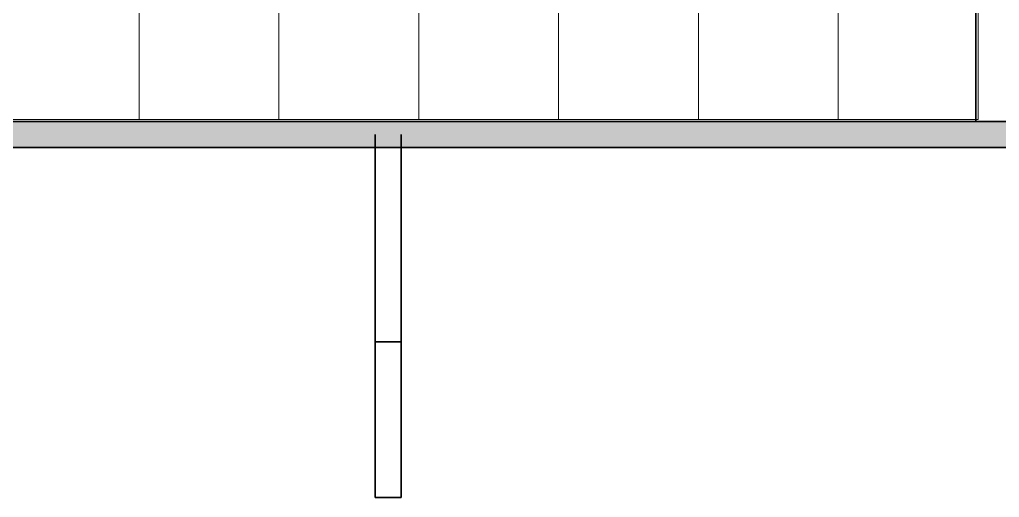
# Model space of a CAD drawing. Extents: x 23 to 417, y 3 to 294.
# Drawn here: x 213.25 to 231.19, y 3.35 to 12.1 of the extents above; entities that cross this region are included whole.
import ezdxf

# ---------------------------------------------------------------- set-up
doc = ezdxf.new("R2010")
doc.units = 0

msp = doc.modelspace()

# ---------------------------------------------------------------- linework, layer by layer
at = {"color": 7, "lineweight": 13}
for p, q in [((215.438, 10.272), (215.438, 50.272)), ((217.999, 10.272), (217.999, 50.272)), ((220.559, 10.272), (220.559, 50.272)), ((223.12, 10.272), (223.12, 50.272)), ((225.681, 10.272), (225.681, 50.272)), ((228.241, 10.272), (228.241, 50.272)), ((230.802, 10.272), (230.802, 50.272)), ((176.467, 10.272), (230.802, 10.272))]:
    msp.add_line(p, q, dxfattribs=at)
at = {"color": 7, "lineweight": 35}
for p, q in [((230.762, 10.238), (230.762, 50.237)), ((30.237, 10.238), (409.763, 10.238)), ((410.237, 9.762), (29.763, 9.762))]:
    msp.add_line(p, q, dxfattribs=at)
at = {"color": 7, "lineweight": 35, "ltscale": 0.16625}
for p, q in [((219.762, 3.35), (219.762, 10)), ((220.238, 10), (220.238, 3.35))]:
    msp.add_line(p, q, dxfattribs=at)
at = {"color": 7, "lineweight": 35, "ltscale": 0.095}
for p, q in [((219.762, 6.2), (219.762, 10)), ((220.238, 10), (220.238, 6.2))]:
    msp.add_line(p, q, dxfattribs=at)
at = {"color": 7, "lineweight": 35, "ltscale": 0.011875}
for p, q in [((220.238, 6.2), (219.762, 6.2)), ((220.238, 3.35), (219.762, 3.35))]:
    msp.add_line(p, q, dxfattribs=at)
at = {"color": 7, "lineweight": 5}
msp.add_solid([(29.763, 9.762), (30.237, 10.238), (410.237, 9.762), (409.763, 10.238)], dxfattribs=at)

doc.saveas('drawing.dxf')
